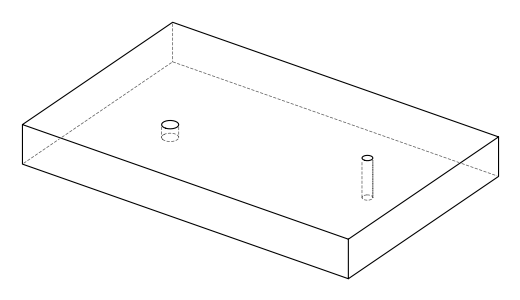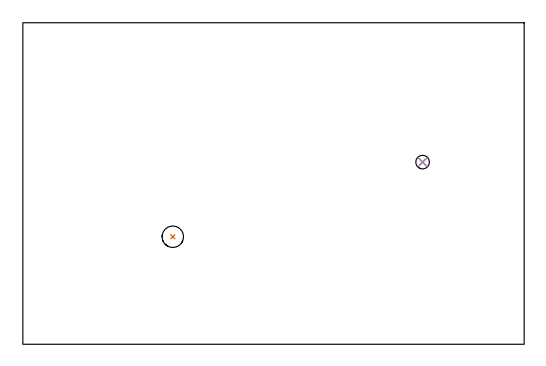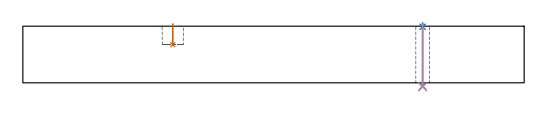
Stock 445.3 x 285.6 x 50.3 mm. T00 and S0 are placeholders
(PLAN: 4 operations, 3 tool changes, 0.6 min)
(1 INDEXABLE_INSERT_DRILL_BLIND_HOLE_FROM_SOLID | STEP1POCKET | NXT0302_009 | 0.08 min | 4607 mm3)
(2 SPOT_DRILL | STEP1HOLE | NXT0321_9005460120000 | 0.03 min | 2 mm3)
(3 DRILL_THROUGH_HOLE_INTO_CENTER | STEP1HOLE | NXT0301_049 | 0.22 min | 2380 mm3)
(4 DRILL_TO_ENLARGE_THROUGH_HOLE | STEP1HOLE | NXT0301_092 | 0.23 min | 3378 mm3)
(TOOL NXT0302_009 | Index. Insert Drill 19mm [880-D1900L25-05] | D19 PA176 FL95 Z2)
(TOOL NXT0321_9005460120000 | NC Spot Drill, 142deg, 12mm, Carbide, Uncoated | D12 PA142 FL30 Z2)
(TOOL NXT0301_049 | Carbide Drill 7.8mm [860.1-0780-039A1-MM 2214] | D7.8 PA140 FL53 Z2)
(TOOL NXT0301_092 | Carbide Drill 12.1mm [860.1-1210-061A1-MM 2214] | D12.1 PA140 FL77 Z2)
(OP 1 INDEXABLE_INSERT_DRILL_BLIND_HOLE_FROM_SOLID)
G17 G21 G94 G90
T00 M6
G54
G17 G0 G90 X133.2 Y95.5 S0 M3
G43 Z60.3 H1
G94 G81 G98 Z33.8 F250. R52.3
G80
M5
M2
(OP 2 SPOT_DRILL)
G17 G21 G94 G90
T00 M6
G54
G17 G0 G90 X355.1 Y161.8 S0 M3
G43 Z60.3 H0
G94 G81 G98 Z49.779 F250. R53.3
G80
M5
M2
(OP 3 DRILL_THROUGH_HOLE_INTO_CENTER)
G17 G21 G94 G90
T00 M6
G54
G17 G0 G90 X355.1 Y161.8 S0 M3
G43 Z60.3 H1
G94 G73 G98 Z-2.919 F250. Q7.603 R52.3
G80
M5
M2
(OP 4 DRILL_TO_ENLARGE_THROUGH_HOLE)
G17 G21 G94 G90
T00 M6
G54
G17 G0 G90 X355.1 Y161.8 S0 M3
G43 Z60.3 H1
G94 G73 G98 Z-3.702 F250. Q10.8 R52.3
G80
M5
M2
